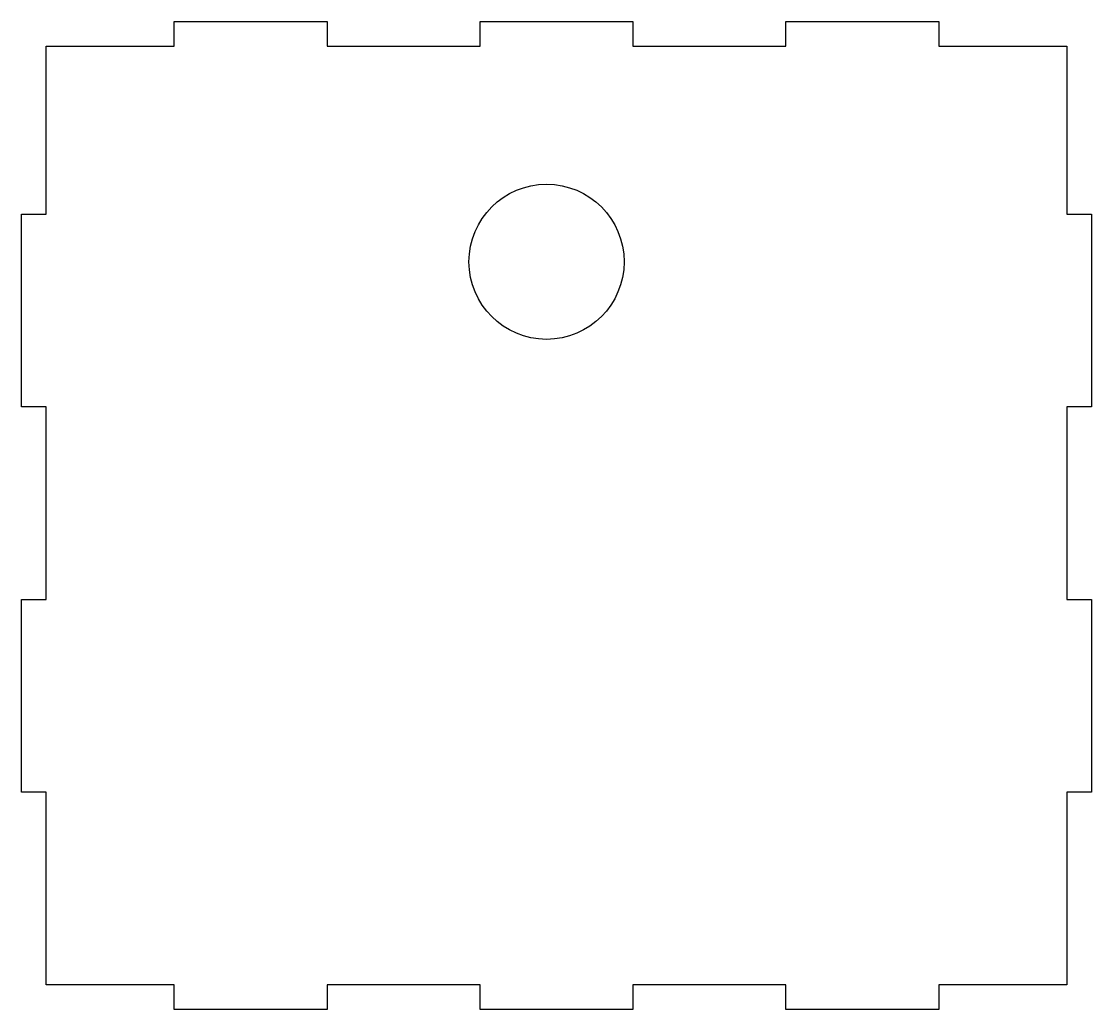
# Model space of a CAD drawing. Header units: millimetres. Extents: x 0 to 130, y 0 to 120.
import ezdxf

# ---------------------------------------------------------------- set-up
doc = ezdxf.new("R2010")
doc.units = ezdxf.units.MM
doc.layers.get('0').update_dxf_attribs({"linetype": 'CONTINUOUS'})

msp = doc.modelspace()

# ---------------------------------------------------------------- linework, layer by layer
msp.add_lwpolyline([(3, 117), (18.57, 117), (18.57, 120), (37.14, 120), (37.14, 117), (55.71, 117), (55.71, 120), (74.29, 120), (74.29, 117), (92.86, 117), (92.86, 120), (111.43, 120), (111.43, 117), (127, 117), (127, 96.6), (130, 96.6), (130, 73.2), (127, 73.2), (127, 49.8), (130, 49.8), (130, 26.4), (127, 26.4), (127, 3), (111.43, 3), (111.43, 0), (92.86, 0), (92.86, 3), (74.29, 3), (74.29, 0), (55.71, 0), (55.71, 3), (37.14, 3), (37.14, 0), (18.57, 0), (18.57, 3), (3, 3), (3, 26.4), (0, 26.4), (0, 49.8), (3, 49.8), (3, 73.2), (0, 73.2), (0, 96.6), (3, 96.6)], close=True)
msp.add_circle((63.79, 90.81), 9.42)

doc.saveas('drawing.dxf')
